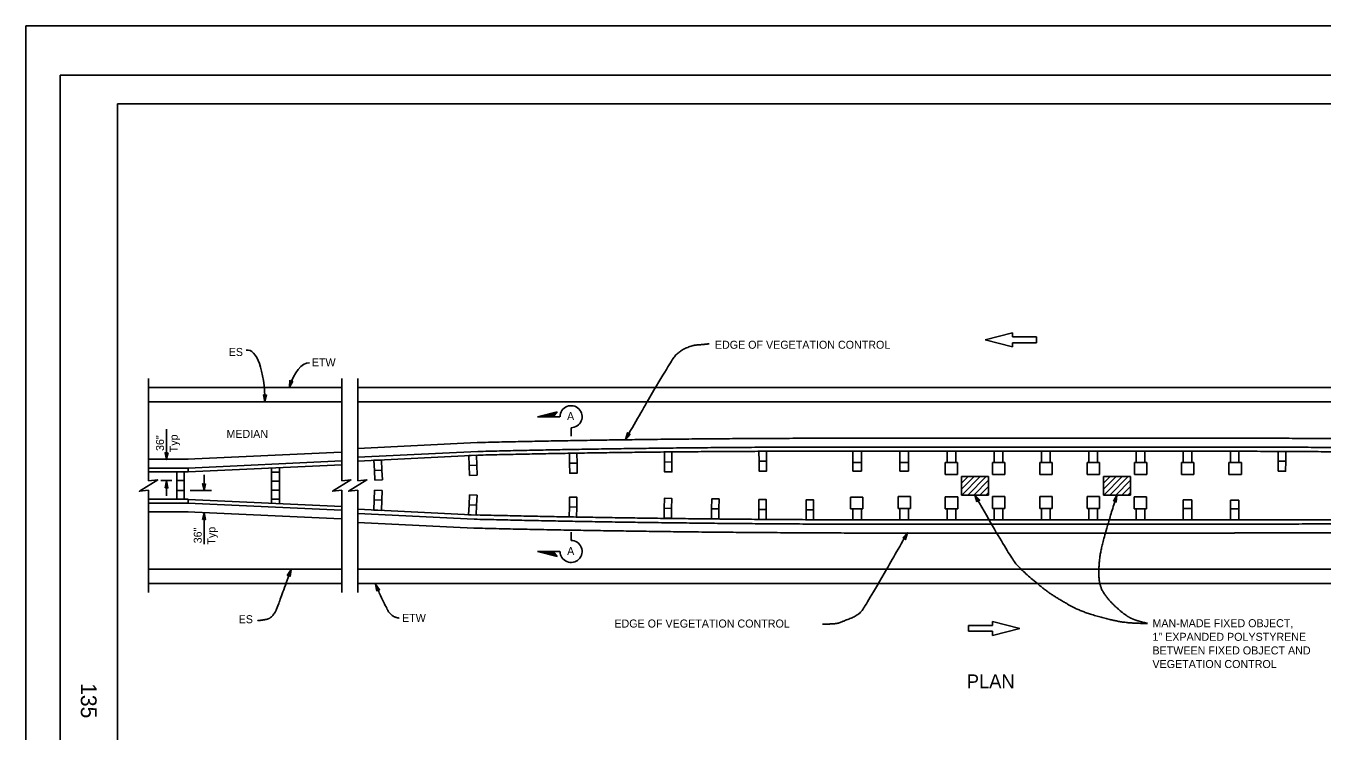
# Model space of a CAD drawing. Extents: x -893 to 867, y -474 to 712.
# Drawn here: x -893 to 240, y 96 to 712 of the extents above; entities that cross this region are included whole.
import ezdxf

# ---------------------------------------------------------------- set-up
doc = ezdxf.new("R2010")
doc.units = 0
for name, color, linetype in [('border_PLOTTING-ELEMENTS', 7, 'Continuous'), ('border_rw_22x34_Cut_Lines', 7, 'Continuous'), ('border_SHEET', 7, 'Continuous'), ('border_WITHIN-BORDER-anno', 7, 'Continuous'), ('pp_PRESENTATION', 7, 'Continuous'), ('rd_ES', 7, 'Continuous'), ('rd_ETW', 7, 'Continuous'), ('tcd_BARRIER-THRIE-BEAM', 7, 'Continuous'), ('tcd_MISC', 7, 'Continuous'), ('tcd_RAILING-anno', 7, 'Continuous')]:
    doc.layers.add(name, color=color, linetype=linetype)

msp = doc.modelspace()

# ---------------------------------------------------------------- linework, layer by layer
at = {"layer": 'border_PLOTTING-ELEMENTS'}
for points in [[(-893.5, -474), (866.5, -474), (866.5, 712), (-893.5, 712)], [(-863.5, 669), (836.5, 669), (836.5, -431), (-863.5, -431)]]:
    msp.add_lwpolyline(points, close=True, dxfattribs=at)
at = {"layer": 'border_rw_22x34_Cut_Lines'}
msp.add_lwpolyline([(-863.5, 669), (836.5, 669), (836.5, -431), (-863.5, -431)], close=True, dxfattribs=at)
at = {"layer": 'border_SHEET'}
for p, q in [((-813.5, 644), (811.5, 644)), ((-813.5, -406), (-813.5, 644))]:
    msp.add_line(p, q, dxfattribs=at)
at = {"layer": 'pp_PRESENTATION'}
for p, q in [((-54.5, 437.6), (-30.6, 443.8)), ((-30.6, 443.8), (-30.6, 440.1)), ((-30.6, 431.5), (-54.5, 437.6)), ((-30.6, 440.1), (-9.5, 440.1)), ((-9.5, 435.1), (-30.6, 435.1)), ((-30.6, 435.1), (-30.6, 431.5)), ((-9.5, 440.1), (-9.5, 437.6)), ((-9.5, 437.6), (-9.5, 435.1)), ((-445.9, 370.4), (-428.9, 374.7)), ((-444.5, 370.4), (-429.2, 374.3)), ((-432.4, 370.4), (-428.9, 374.7)), ((-426.4, 370.4), (-445.9, 370.4)), ((-443.1, 370.4), (-429.6, 373.8)), ((-441.7, 370.4), (-430, 373.4)), ((-440.3, 370.4), (-430.3, 372.9)), ((-438.9, 370.4), (-430.7, 372.5)), ((-437.5, 370.4), (-431.1, 372)), ((-436.1, 370.4), (-431.4, 371.6)), ((-434.7, 370.4), (-431.8, 371.1)), ((-433.3, 370.4), (-432.1, 370.7)), ((-416.7, 360.7), (-416.7, 353.4)), ((-416.7, 262.3), (-416.7, 269.6)), ((-445.9, 252.6), (-428.9, 248.3)), ((-426.4, 252.6), (-445.9, 252.6)), ((-444.5, 252.6), (-429.2, 248.7)), ((-443.1, 252.6), (-429.6, 249.2)), ((-441.7, 252.6), (-430, 249.6)), ((-440.3, 252.6), (-430.3, 250.1)), ((-438.9, 252.6), (-430.7, 250.5)), ((-437.5, 252.6), (-431.1, 251)), ((-436.1, 252.6), (-431.4, 251.4)), ((-434.7, 252.6), (-431.8, 251.9)), ((-433.3, 252.6), (-432.1, 252.3)), ((-432.4, 252.6), (-428.9, 248.3)), ((-48, 187.8), (-69.1, 187.8)), ((-69.1, 187.8), (-69.1, 185.3)), ((-69.1, 185.3), (-69.1, 182.8)), ((-69.1, 182.8), (-48, 182.8)), ((-24.1, 185.3), (-48, 191.5)), ((-48, 191.5), (-48, 187.8)), ((-48, 179.2), (-24.1, 185.3)), ((-48, 182.8), (-48, 179.2))]:
    msp.add_line(p, q, dxfattribs=at)
for centre, start, end in [((-416.7, 370.4), 269.9995, 180), ((-416.7, 252.6), 180, 90.0005)]:
    msp.add_arc(centre, 9.64, start, end, dxfattribs=at)
at = {"layer": 'rd_ES'}
for p, q in [((-786.2, 383.4), (-617.2, 383.4)), ((-603.2, 383.4), (600.2, 383.4)), ((-617.2, 237), (-786.2, 237)), ((-603.2, 237), (600.2, 237))]:
    msp.add_line(p, q, dxfattribs=at)
at = {"layer": 'rd_ETW'}
for p, q in [((-786.2, 395.9), (-617.2, 395.9)), ((-603.2, 395.9), (600.2, 395.9)), ((-617.2, 224.5), (-786.2, 224.5)), ((-603.2, 224.5), (600.2, 224.5))]:
    msp.add_line(p, q, dxfattribs=at)
at = {"layer": 'tcd_BARRIER-THRIE-BEAM'}
for p, q in [((-786.2, 314.2), (-786.2, 403.8)), ((-617.2, 314.2), (-617.2, 403.8)), ((-603.2, 314.2), (-603.2, 403.8)), ((-170.2, 330.4), (-170.2, 340.2)), ((26.2, 343.9), (-166.5, 343.9)), ((26.2, 340.2), (-166.5, 340.2)), ((-162.7, 330.4), (-162.7, 340.2)), ((-129, 330.4), (-129, 340.2)), ((-121.5, 330.4), (-121.5, 340.2)), ((-87.7, 330.4), (-87.7, 340.2)), ((-80.2, 330.4), (-80.2, 340.2)), ((-46.5, 330.4), (-46.5, 340.2)), ((-39, 330.4), (-39, 340.2)), ((-5.1, 330.4), (-5.1, 340.2)), ((2.4, 330.4), (2.4, 340.2)), ((26.2, 343.9), (163.7, 343.9)), ((26.2, 340.2), (163.7, 340.2)), ((36.2, 330.4), (36.2, 340.2)), ((43.7, 330.4), (43.7, 340.2)), ((77.5, 330.4), (77.5, 340.2)), ((85, 330.4), (85, 340.2)), ((118.7, 330.4), (118.7, 340.2)), ((126.2, 330.4), (126.2, 340.2)), ((160, 330.4), (160, 340.2)), ((167.5, 330.4), (167.5, 340.2)), ((-751.7, 325.5), (-617.2, 331.7)), ((-603.2, 334.9), (-498.3, 340)), ((-603.2, 331.5), (-498.3, 336.8)), ((-589.1, 332.3), (-582.5, 332.5)), ((-588.7, 323.5), (-589.1, 332.3)), ((-582.1, 323.8), (-582.5, 332.5)), ((-506.1, 336.4), (-499.5, 336.7)), ((-505.7, 327.7), (-506.1, 336.4)), ((-499.1, 328), (-499.5, 336.7)), ((-170.2, 322.9), (-170.2, 330.4)), ((-170.2, 330.4), (-162.7, 330.4)), ((-162.7, 330.4), (-162.7, 322.9)), ((-129, 322.9), (-129, 330.4)), ((-129, 330.4), (-121.5, 330.4)), ((-121.5, 330.4), (-121.5, 322.9)), ((-89.6, 330.4), (-78.8, 330.4)), ((-89.6, 320), (-89.6, 330.4)), ((-78.8, 330.4), (-78.8, 320)), ((-37.2, 330.4), (-48.1, 330.4)), ((-48.1, 330.4), (-48.1, 320)), ((-37.2, 320), (-37.2, 330.4)), ((4.1, 330.4), (-6.7, 330.4)), ((-6.7, 330.4), (-6.7, 320)), ((4.1, 320), (4.1, 330.4)), ((45.5, 330.4), (34.6, 330.4)), ((34.6, 330.4), (34.6, 320)), ((45.5, 320), (45.5, 330.4)), ((86.9, 330.4), (76, 330.4)), ((76, 330.4), (76, 320)), ((86.9, 320), (86.9, 330.4)), ((128, 330.4), (117.1, 330.4)), ((117.1, 330.4), (117.1, 320)), ((128, 320), (128, 330.4)), ((169.6, 330.4), (158.7, 330.4)), ((158.7, 330.4), (158.7, 320)), ((169.6, 320), (169.6, 330.4)), ((-786.2, 325.5), (-751.7, 325.5)), ((-786.2, 322.2), (-751.7, 322.2)), ((-761.6, 298.2), (-761.6, 322.2)), ((-755.1, 298.2), (-755.1, 322.2)), ((-751.7, 322.2), (-617.2, 328.3)), ((-751.7, 322.2), (-751.7, 325.5)), ((-678.8, 325.5), (-678.8, 294.8)), ((-671.6, 321.9), (-678.8, 321.9)), ((-671.6, 326), (-671.6, 294.3)), ((-588.7, 323.5), (-582.1, 323.8)), ((-588.4, 314.8), (-588.7, 323.5)), ((-581.7, 315.1), (-582.1, 323.8)), ((-505.7, 327.7), (-499.1, 328)), ((-505.4, 319), (-505.7, 327.7)), ((-505.4, 319), (-498.7, 319.2)), ((-498.7, 319.2), (-499.1, 328)), ((-162.7, 322.9), (-170.2, 322.9)), ((-121.5, 322.9), (-129, 322.9)), ((-78.8, 320), (-89.6, 320)), ((-48.1, 320), (-37.2, 320)), ((-6.7, 320), (4.1, 320)), ((34.6, 320), (45.5, 320)), ((76, 320), (86.9, 320)), ((117.1, 320), (128, 320)), ((158.7, 320), (169.6, 320)), ((-786.2, 216.6), (-786.2, 306.2)), ((-761.6, 314.6), (-755.1, 314.6)), ((-671.6, 314.1), (-678.8, 314.1)), ((-671.6, 306.2), (-678.8, 306.2)), ((-617.2, 216.6), (-617.2, 306.2)), ((-603.2, 216.6), (-603.2, 306.2)), ((-588.5, 306.3), (-588.9, 297.6)), ((-588.5, 306.3), (-581.9, 306)), ((-588.4, 314.8), (-581.7, 315.1)), ((-786.2, 298.2), (-751.7, 298.2)), ((-786.2, 294.9), (-751.7, 294.9)), ((-761.6, 305.8), (-755.1, 305.8)), ((-751.8, 294.9), (-617.4, 288.8)), ((-751.7, 298.2), (-751.7, 294.9)), ((-751.6, 298.1), (-617.2, 291.9)), ((-671.6, 298.4), (-678.8, 298.4)), ((-588.9, 297.6), (-589.3, 288.8)), ((-588.9, 297.6), (-582.3, 297.3)), ((-582.3, 297.3), (-582.6, 288.5)), ((-581.9, 306), (-582.3, 297.3)), ((-505.5, 302.2), (-505.9, 293.4)), ((-505.5, 302.2), (-498.9, 301.9)), ((-498.9, 301.9), (-499.3, 293.2)), ((-161.5, 300.1), (-172.3, 300.1)), ((-172.3, 300.1), (-172.3, 289.8)), ((-161.5, 289.8), (-161.5, 300.1)), ((-130.7, 300.6), (-119.9, 300.6)), ((-130.7, 290.2), (-130.7, 300.6)), ((-119.9, 300.6), (-119.9, 290.2)), ((-89.4, 300.3), (-78.5, 300.3)), ((-89.4, 289.9), (-89.4, 300.3)), ((-78.5, 300.3), (-78.5, 289.9)), ((-37.2, 300.6), (-48.1, 300.6)), ((-48.1, 300.6), (-48.1, 290.2)), ((-37.2, 290.2), (-37.2, 300.6)), ((4.1, 300.6), (-6.7, 300.6)), ((-6.7, 300.6), (-6.7, 290.2)), ((4.1, 290.2), (4.1, 300.6)), ((45.5, 300.6), (34.6, 300.6)), ((34.6, 300.6), (34.6, 290.2)), ((45.5, 290.2), (45.5, 300.6)), ((86.6, 300.3), (75.7, 300.3)), ((75.7, 300.3), (75.7, 289.9)), ((86.6, 289.9), (86.6, 300.3)), ((118.7, 290.2), (118.7, 297.7)), ((118.7, 297.7), (126.2, 297.7)), ((126.2, 297.7), (126.2, 290.2)), ((160, 290), (160, 297.5)), ((160, 297.5), (167.5, 297.5)), ((167.5, 297.5), (167.5, 290)), ((-603.2, 289.5), (-498.3, 284.3)), ((-603.2, 285.8), (-501.3, 280.8)), ((-589.3, 288.8), (-582.6, 288.5)), ((-505.9, 293.4), (-506.3, 284.7)), ((-506.3, 284.7), (-499.6, 284.4)), ((-505.9, 293.4), (-499.3, 293.2)), ((-499.3, 293.2), (-499.6, 284.4)), ((-172.3, 289.8), (-161.5, 289.8)), ((-170.2, 289.8), (-170.2, 280)), ((-162.7, 289.8), (-162.7, 280)), ((-119.9, 290.2), (-130.7, 290.2)), ((-129, 290.2), (-129, 280.2)), ((-121.5, 290.2), (-121.5, 280.2)), ((-78.5, 289.9), (-89.4, 289.9)), ((-87.7, 290.2), (-87.7, 280.2)), ((-80.2, 290.2), (-80.2, 280.2)), ((-48.1, 290.2), (-37.2, 290.2)), ((-46.5, 290.2), (-46.5, 280.2)), ((-39, 290.2), (-39, 280.2)), ((-6.7, 290.2), (4.1, 290.2)), ((-5.1, 290.2), (-5.1, 280.2)), ((2.4, 290.2), (2.4, 280.2)), ((34.6, 290.2), (45.5, 290.2)), ((36.2, 290.2), (36.2, 280.2)), ((43.7, 290.2), (43.7, 280.2)), ((75.7, 289.9), (86.6, 289.9)), ((77.5, 290.2), (77.5, 280.2)), ((85, 290.2), (85, 280.2)), ((118.7, 290.2), (118.7, 280.2)), ((126.2, 290.2), (118.7, 290.2)), ((126.2, 290.2), (126.2, 280.2)), ((167.5, 290), (160, 290)), ((160, 290), (160, 280)), ((167.5, 290), (167.5, 280.3)), ((26.2, 280.2), (-166.5, 280.2)), ((26.2, 276.4), (-166.5, 276.4)), ((26.2, 280.2), (163.7, 280.2)), ((26.2, 276.4), (163.7, 276.4))]:
    msp.add_line(p, q, dxfattribs=at)
for points in [[(-245.8, 340.2), (-252.4, 340.1), (-252.3, 331.5), (-245.8, 331.5)], [(201.9, 340.1), (208.4, 340.1), (208.4, 331.4), (201.8, 331.4)], [(-411.6, 338.5), (-418.1, 338.4), (-418, 329.7), (-411.4, 329.8)], [(-418, 329.7), (-411.4, 329.8), (-411.3, 321.1), (-417.8, 321)], [(-328.6, 339.6), (-335.1, 339.5), (-335, 330.8), (-328.5, 330.9)], [(-335, 330.8), (-328.5, 330.9), (-328.4, 322.2), (-334.9, 322.2)], [(-252.3, 331.5), (-245.8, 331.5), (-245.7, 322.8), (-252.2, 322.8)], [(208.4, 331.4), (201.8, 331.4), (201.8, 322.8), (208.3, 322.7)], [(-418.1, 291.5), (-411.6, 291.3), (-411.5, 300), (-418, 300.2)], [(-335.2, 290.4), (-328.7, 290.3), (-328.6, 299), (-335.1, 299.1)], [(-293.8, 289.9), (-287.3, 289.9), (-287.2, 298.6), (-293.7, 298.6)], [(-252.5, 289.3), (-246, 289.3), (-245.9, 298), (-252.4, 298)], [(-211.1, 289), (-204.6, 288.9), (-204.5, 297.6), (-211.1, 297.7)], [(-411.8, 282.7), (-418.3, 282.8), (-418.1, 291.5), (-411.6, 291.3)], [(-328.8, 281.6), (-335.3, 281.7), (-335.2, 290.4), (-328.7, 290.3)], [(-287.4, 281.2), (-293.9, 281.2), (-293.8, 289.9), (-287.3, 289.9)], [(-246, 280.6), (-252.5, 280.6), (-252.5, 289.3), (-246, 289.3)], [(-204.7, 280.2), (-211.2, 280.3), (-211.1, 289), (-204.6, 288.9)]]:
    msp.add_lwpolyline(points, close=True, dxfattribs=at)
for points in [[(-786.2, 314.2), (-778.2, 315.2), (-794.2, 305.2), (-786.2, 306.2)], [(-617.2, 314.2), (-609.2, 315.2), (-625.2, 305.2), (-617.2, 306.2)], [(-603.2, 314.2), (-595.2, 315.2), (-611.2, 305.2), (-603.2, 306.2)]]:
    msp.add_lwpolyline(points, dxfattribs=at)
for points in [[(-166.5, 343.9), (-339.8, 343.9), (-498.3, 340)], [(-166.5, 340.2), (-339.9, 340.6), (-498.3, 336.8)], [(163.7, 343.9), (337.3, 343.5), (498.6, 339.6)], [(163.7, 340.2), (337.2, 339.7), (495.7, 335.9)], [(-166.5, 280.2), (-340, 280.7), (-498.4, 284.5)], [(163.7, 280.2), (337.1, 279.8), (495.5, 283.6)], [(-166.5, 276.4), (-340, 276.9), (-501.3, 280.8)], [(163.7, 276.5), (337.1, 276.5), (495.6, 280.3)]]:
    msp.add_open_spline(points, degree=2, dxfattribs=at)
at = {"layer": 'tcd_MISC'}
for p, q in [((26.2, 351.7), (-166.5, 351.7)), ((26.2, 351.7), (163.7, 351.7)), ((-603.2, 342.7), (-498.7, 347.8)), ((-786.2, 333.3), (-751.7, 333.3)), ((-752.1, 333.3), (-617.6, 339.5)), ((-75.3, 301.9), (-75.3, 318.2)), ((-51.6, 318.2), (-75.3, 318.2)), ((-51.6, 301.9), (-51.6, 318.2)), ((72.6, 318.2), (48.9, 318.2)), ((48.9, 318.2), (48.9, 301.9)), ((72.6, 301.9), (72.6, 318.2)), ((-75.3, 301.9), (-51.6, 301.9)), ((48.9, 301.9), (72.6, 301.9)), ((-786.2, 287.2), (-751.7, 287.2)), ((-752.1, 287.2), (-617.7, 281)), ((-603.2, 278), (-501.7, 273)), ((26.2, 268.7), (-166.5, 268.7)), ((26.2, 268.7), (163.7, 268.7))]:
    msp.add_line(p, q, dxfattribs=at)
for points in [[(-75.3, 307), (-64.1, 318.2)], [(-75.3, 312.3), (-69.4, 318.2)], [(-75.3, 317.6), (-74.7, 318.2)], [(-75, 301.9), (-58.8, 318.2)], [(-69.7, 301.9), (-53.5, 318.2)], [(-51.6, 317.6), (-52.2, 318.2)], [(48.9, 307), (60.1, 318.2)], [(48.9, 312.3), (54.8, 318.2)], [(48.9, 317.6), (49.5, 318.2)], [(49.2, 301.9), (65.4, 318.2)], [(54.5, 301.9), (70.7, 318.2)], [(-64.4, 301.9), (-51.6, 314.8)], [(-59.1, 301.9), (-51.6, 309.5)], [(59.8, 301.9), (72.6, 314.8)], [(65.1, 301.9), (72.6, 309.5)], [(-53.8, 301.9), (-51.6, 304.2)], [(70.4, 301.9), (72.6, 304.2)]]:
    msp.add_lwpolyline(points, dxfattribs=at)
for points in [[(-166.5, 351.6), (-339.9, 351.6), (-498.5, 347.8)], [(163.7, 351.7), (337.4, 351.2), (498.8, 347.4)], [(-166.5, 268.7), (-340.2, 269.2), (-501.5, 273)], [(163.7, 268.8), (337.2, 268.8), (495.7, 272.6)]]:
    msp.add_open_spline(points, degree=2, dxfattribs=at)
at = {"layer": 'tcd_RAILING-anno'}
for p, q in [((-662.5, 402.4), (-662.9, 396.3)), ((-662.9, 396.3), (-659.9, 401.6)), ((-661.4, 401.3), (-662.5, 402.4)), ((-662.5, 402.4), (-662.5, 402.4)), ((-662.2, 402.1), (-662.5, 397.6)), ((-662.5, 397.6), (-660.3, 401.5)), ((-661.9, 401.8), (-662.1, 398.9)), ((-662.1, 398.9), (-660.7, 401.5)), ((-661.7, 401.5), (-661.7, 400.3)), ((-661.7, 400.3), (-661.1, 401.3)), ((-659.9, 401.6), (-661.4, 401.3)), ((-659.9, 401.6), (-659.9, 401.6)), ((-685.8, 389.4), (-685.8, 389.4)), ((-683.1, 389.4), (-683.1, 389.4)), ((-662.9, 396.3), (-662.9, 396.3)), ((-684.4, 383.4), (-684.4, 383.4)), ((-770.5, 332.9), (-770.5, 359.5)), ((-367.3, 356.4), (-367.3, 356.4)), ((-364.9, 355.1), (-364.9, 355.1)), ((-369.1, 350.6), (-369.1, 350.6)), ((-771.8, 338.9), (-771.8, 338.9)), ((-770.5, 332.9), (-770.5, 332.9)), ((-769.1, 338.9), (-769.1, 338.9)), ((-737.7, 305.8), (-737.7, 319.6)), ((-765.7, 314.6), (-775.4, 314.6)), ((-771.8, 308.2), (-771.8, 308.2)), ((-770.5, 301.2), (-770.5, 314.2)), ((-770.5, 314.2), (-770.5, 314.2)), ((-769.2, 308.2), (-769.2, 308.2)), ((-739, 311.8), (-739, 311.8)), ((-736.4, 311.8), (-736.4, 311.8)), ((-749.7, 305.8), (-731.2, 305.8)), ((-737.7, 305.8), (-737.7, 305.8)), ((-63.4, 301.9), (-63.4, 301.9)), ((-61.7, 296.1), (-61.7, 296.1)), ((-59.3, 297.4), (-59.3, 297.4)), ((57.7, 296.6), (57.7, 296.6)), ((60.2, 295.8), (60.2, 295.8)), ((60.7, 301.9), (60.7, 301.9)), ((-737.7, 258.9), (-737.7, 286.5)), ((-737.7, 286.5), (-737.7, 286.5)), ((-739, 280.5), (-739, 280.5)), ((-736.4, 280.5), (-736.4, 280.5)), ((-126.6, 264.4), (-126.6, 264.4)), ((-124.3, 263), (-124.3, 263)), ((-122.5, 268.9), (-122.5, 268.9)), ((-664.9, 231.7), (-664.9, 231.7)), ((-662.4, 230.8), (-662.4, 230.8)), ((-661.6, 236.9), (-661.6, 236.9)), ((-587.8, 224), (-587.8, 224)), ((-586.6, 218), (-586.6, 218)), ((-584.2, 219.1), (-584.2, 219.1))]:
    msp.add_line(p, q, dxfattribs=at)
for points in [[(-683.1, 389.4), (-684.4, 383.4), (-685.8, 389.4), (-685.5, 389.1), (-684.5, 384.8), (-683.5, 389.2), (-683.8, 388.9), (-684.5, 386.1), (-685.1, 388.9), (-684.7, 388.7), (-684.5, 387.5), (-684.2, 388.7), (-684.5, 388.6), (-685.8, 389.4), (-684.5, 388.6)], [(-364.9, 355.1), (-369.1, 350.6), (-367.3, 356.4), (-367.1, 356.1), (-368.4, 351.8), (-365.4, 355.1), (-365.8, 355.1), (-367.7, 353), (-366.9, 355.7), (-366.7, 355.4), (-367, 354.2), (-366.2, 355.1), (-366.5, 355.1), (-367.3, 356.4), (-366.5, 355.1)], [(-769.1, 338.9), (-770.5, 332.9), (-771.8, 338.9), (-771.5, 338.7), (-770.5, 334.3), (-769.5, 338.7), (-769.9, 338.4), (-770.5, 335.6), (-771.1, 338.4), (-770.8, 338.2), (-770.5, 337), (-770.2, 338.2), (-770.5, 338.1), (-771.8, 338.9), (-770.5, 338.1)], [(-771.8, 308.2), (-770.5, 314.2), (-769.2, 308.2), (-769.5, 308.4), (-770.5, 312.8), (-771.5, 308.4), (-771.1, 308.6), (-770.5, 311.4), (-769.9, 308.6), (-770.2, 308.8), (-770.5, 310), (-770.8, 308.8), (-770.5, 309), (-769.2, 308.2), (-770.5, 309)], [(-736.4, 311.8), (-737.7, 305.8), (-739, 311.8), (-738.7, 311.6), (-737.7, 307.2), (-736.7, 311.6), (-737.1, 311.4), (-737.7, 308.6), (-738.3, 311.4), (-738, 311.2), (-737.7, 310), (-737.4, 311.2), (-737.7, 311), (-739, 311.8), (-737.7, 311)], [(-61.7, 296.1), (-63.4, 301.9), (-59.3, 297.4), (-59.7, 297.4), (-62.7, 300.7), (-61.4, 296.4), (-61.2, 296.8), (-62.1, 299.5), (-60.2, 297.4), (-60.6, 297.4), (-61.4, 298.3), (-61, 297.1), (-60.9, 297.4), (-59.3, 297.4), (-60.9, 297.4)], [(57.7, 296.6), (60.7, 301.9), (60.2, 295.8), (59.9, 296.1), (60.3, 300.6), (58.1, 296.7), (58.5, 296.8), (59.9, 299.3), (59.7, 296.4), (59.4, 296.8), (59.5, 298), (58.9, 296.9), (59.2, 297), (60.2, 295.8), (59.2, 297)], [(-739, 280.5), (-737.7, 286.5), (-736.4, 280.5), (-736.7, 280.7), (-737.7, 285.1), (-738.7, 280.7), (-738.3, 280.9), (-737.7, 283.7), (-737.1, 280.9), (-737.4, 281.1), (-737.7, 282.4), (-738, 281.1), (-737.7, 281.3), (-736.4, 280.5), (-737.7, 281.3)], [(-126.6, 264.4), (-122.5, 268.9), (-124.3, 263), (-124.5, 263.4), (-123.2, 267.7), (-126.2, 264.4), (-125.8, 264.4), (-123.8, 266.5), (-124.7, 263.8), (-124.9, 264.1), (-124.5, 265.3), (-125.4, 264.4), (-125.1, 264.4), (-124.3, 263), (-125.1, 264.4)], [(-664.9, 231.7), (-661.6, 236.9), (-662.4, 230.8), (-662.7, 231.1), (-662.1, 235.6), (-664.5, 231.8), (-664.1, 231.9), (-662.6, 234.3), (-662.9, 231.5), (-663.2, 231.8), (-663, 233), (-663.7, 232), (-663.4, 232), (-662.4, 230.8), (-663.4, 232)], [(-586.6, 218), (-587.8, 224), (-584.2, 219.1), (-584.6, 219.2), (-587.3, 222.8), (-586.3, 218.4), (-586.1, 218.7), (-586.7, 221.5), (-585, 219.2), (-585.4, 219.3), (-586.1, 220.3), (-585.9, 219), (-585.7, 219.3), (-584.2, 219.1), (-585.7, 219.3)]]:
    msp.add_lwpolyline(points, close=True, dxfattribs=at)
for centre, major_axis, ratio, start_param, end_param in [((-702.3, 374.7), (-2.8, -54), 0.327181, 1.749047, 3.213573), ((-644.2, 363.2), (1.3, -54.3), 0.42004, 3.141593, 4.047419)]:
    msp.add_ellipse(centre, major_axis=major_axis, ratio=ratio, start_param=start_param, end_param=end_param, dxfattribs=at)
for points in [[(-369.1, 350.6), (-329.5, 419.4), (-322.2, 427.4), (-311.2, 432.8), (-300.9, 433.5), (-296, 434.1)], [(-63.4, 301.9), (-32.2, 246.4), (-20.1, 233.9), (-1.1, 218), (11.3, 210.1), (28.6, 200.4), (51.4, 193.8), (70.4, 189.7), (87.6, 189.7)], [(60.7, 301.9), (51.1, 271.2), (46.2, 251.5), (44.8, 238.8), (45.2, 223.2), (51.7, 212.1), (62.1, 201.8), (70.7, 195.2), (78.7, 191.8), (87.6, 189.7)], [(-122.5, 268.9), (-159.6, 203.7), (-166.3, 196.4), (-179.1, 191.5), (-184.6, 189.1), (-196.8, 189.1)], [(-690.9, 192.1), (-685.6, 192.7), (-680.1, 193.9), (-676.3, 198), (-673.6, 203.2), (-661.6, 236.9)], [(-567.1, 194.4), (-570.9, 195), (-574.1, 197.4), (-577.6, 201.5), (-587.8, 224)]]:
    msp.add_open_spline(points, degree=2, dxfattribs=at)

# ---------------------------------------------------------------- texts
at = {"layer": 'border_WITHIN-BORDER-anno'}
msp.add_text('135', height=13.78, rotation=270, dxfattribs=at).set_placement((-845.4, 137.5))
at = {"layer": 'pp_PRESENTATION'}
for p in [(-420.2, 367.4), (-420.1, 249.5)]:
    msp.add_text('A', height=7, dxfattribs=at).set_placement(p)
at = {"layer": 'tcd_RAILING-anno'}
for s, height, p in [('EDGE OF VEGETATION CONTROL', 7, (-290.9, 429.8)), ('ES', 7, (-716.1, 423.5)), ('ETW', 7, (-643.4, 414.4)), ('MEDIAN', 7, (-718.1, 351.9)), ('ES', 7, (-707.4, 189.9)), ('ETW', 7, (-564.5, 191)), ('EDGE OF VEGETATION CONTROL', 7, (-378.8, 186.1)), ('MAN-MADE FIXED OBJECT,', 7, (91.8, 186.4)), ('1" EXPANDED POLYSTYRENE', 7, (91.8, 174.5)), ('BETWEEN FIXED OBJECT AND', 7, (91.8, 162.6)), ('VEGETATION CONTROL', 7, (91.8, 150.7)), ('PLAN', 12, (-70.6, 133.1))]:
    msp.add_text(s, height=height, dxfattribs=at).set_placement(p)
for s, p in [('36"', (-772.7, 340.4)), ('Typ', (-760.7, 339.3)), ('36"', (-739.7, 259.7)), ('Typ', (-727.7, 258.6))]:
    msp.add_text(s, height=7, rotation=90, dxfattribs=at).set_placement(p)

doc.saveas('drawing.dxf')
